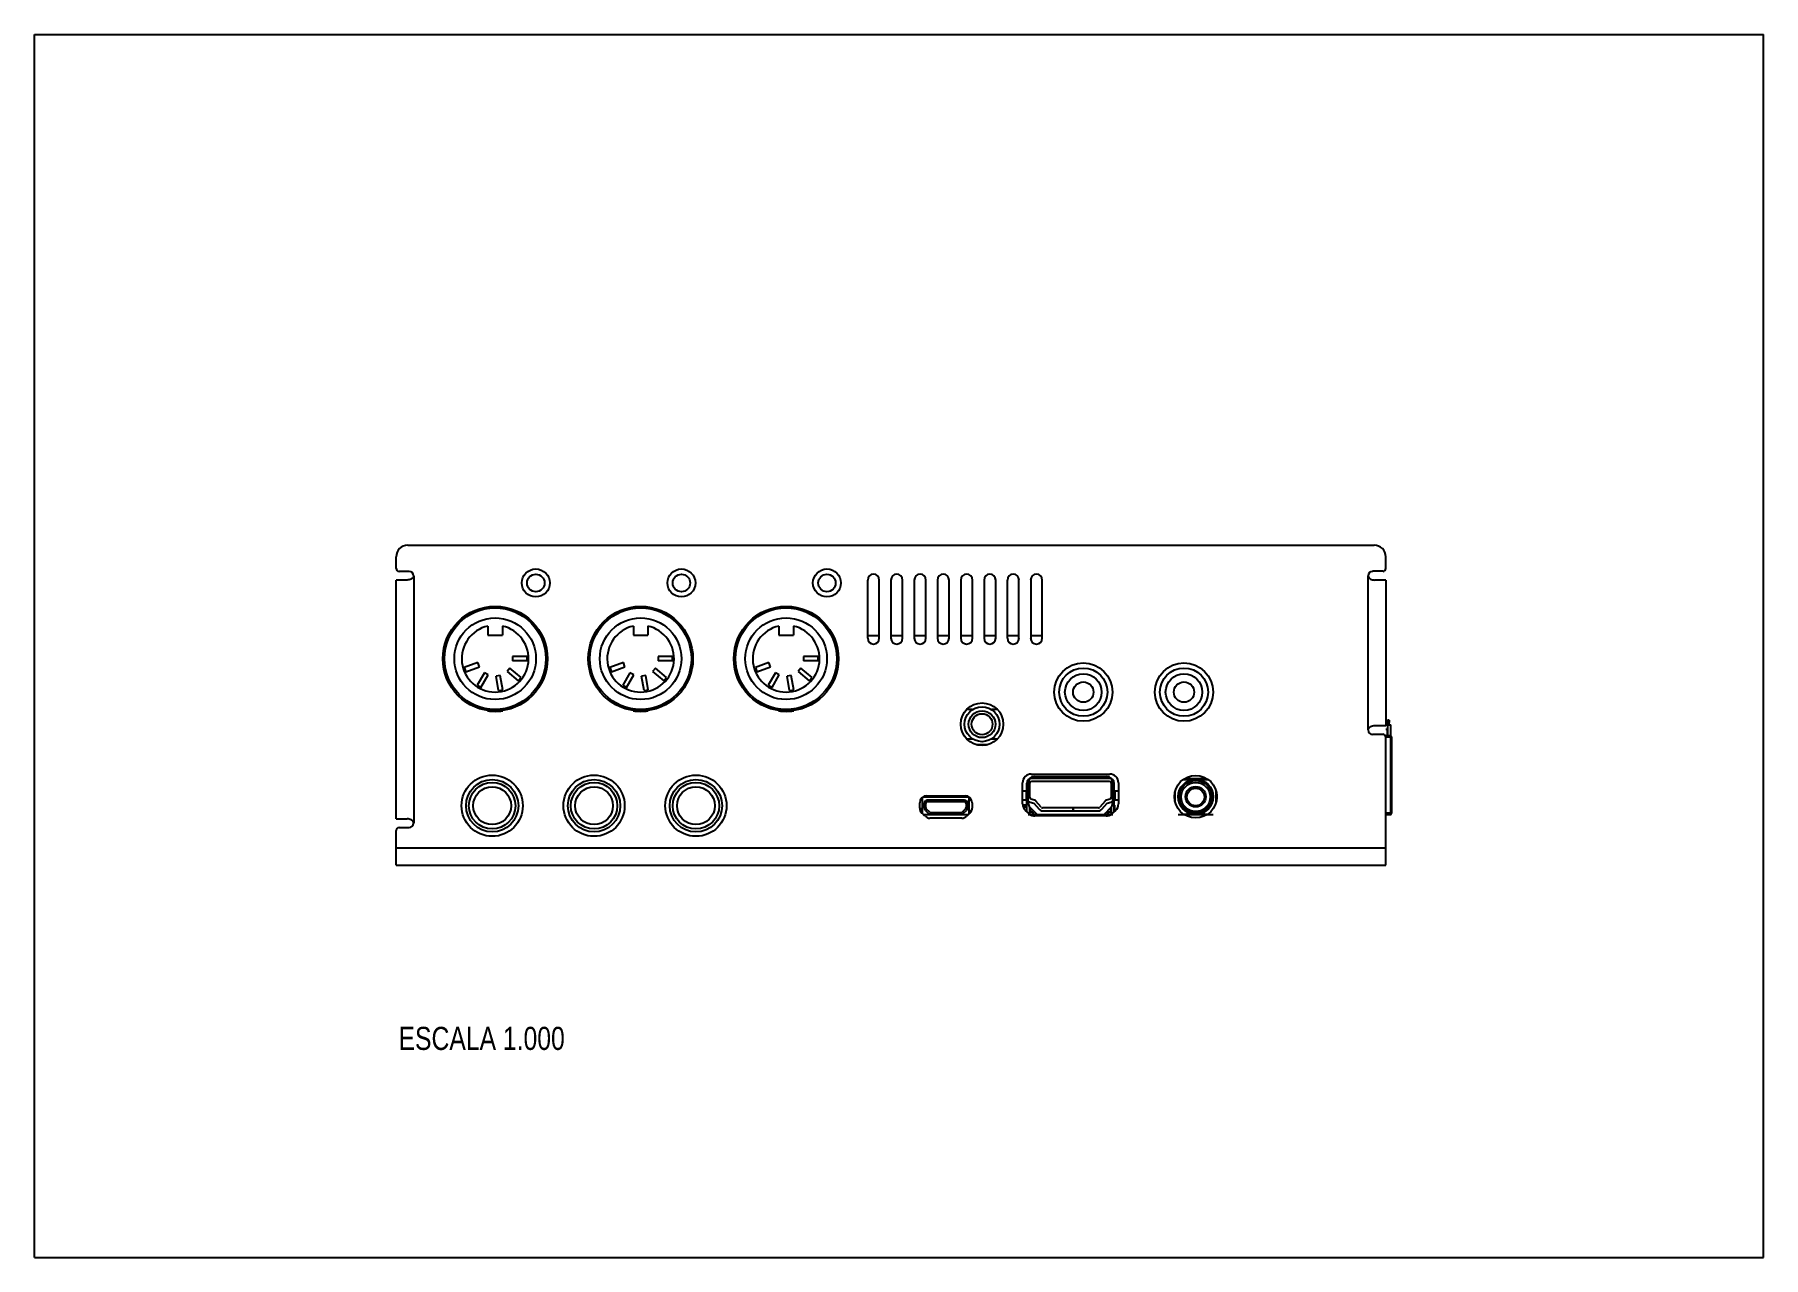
# Model space of a CAD drawing. Header units: inches. Extents: x 0 to 11.7, y 0 to 8.3.
import ezdxf

# ---------------------------------------------------------------- set-up
doc = ezdxf.new("R2010")
doc.units = ezdxf.units.IN
doc.header["$LTSCALE"] = 0.64311
doc.header["$MEASUREMENT"] = 0
doc.layers.get('0').update_dxf_attribs({"linetype": 'CONTINUOUS'})
doc.layers.add('02___PRT_ALL_AXES', color=7, linetype='CONTINUOUS')
doc.styles.get("Standard").update_dxf_attribs({"font": 'txt', "width": 0.8})

msp = doc.modelspace()

# ---------------------------------------------------------------- linework, layer by layer
at = {"color": 7, "linetype": 'CONTINUOUS'}
for p, q in [((0, 0), (0, 8.268)), ((0, 8.268), (11.693, 8.268)), ((11.693, 0), (11.693, 8.268)), ((3.065, 4.269), (3.065, 4.206)), ((3.164, 4.269), (3.164, 4.206)), ((4.05, 4.269), (4.05, 4.206)), ((4.148, 4.269), (4.148, 4.206)), ((5.034, 4.269), (5.034, 4.206)), ((5.132, 4.269), (5.132, 4.206)), ((3.065, 4.206), (3.164, 4.206)), ((4.05, 4.206), (4.148, 4.206)), ((5.034, 4.206), (5.132, 4.206)), ((5.713, 4.202), (5.634, 4.202)), ((5.871, 4.202), (5.792, 4.202)), ((6.028, 4.202), (5.949, 4.202)), ((6.186, 4.202), (6.107, 4.202)), ((6.343, 4.202), (6.264, 4.202)), ((6.501, 4.202), (6.422, 4.202)), ((6.658, 4.202), (6.579, 4.202)), ((6.815, 4.202), (6.737, 4.202)), ((2.999, 4.022), (2.906, 3.988)), ((2.906, 3.988), (2.916, 3.96)), ((2.916, 3.96), (3.009, 3.994)), ((3.009, 3.994), (2.999, 4.022)), ((3.215, 3.984), (3.196, 3.961)), ((3.29, 3.92), (3.215, 3.984)), ((3.233, 4.063), (3.233, 4.033)), ((3.331, 4.063), (3.233, 4.063)), ((3.331, 4.033), (3.233, 4.033)), ((3.331, 4.033), (3.331, 4.063)), ((3.983, 4.022), (3.89, 3.988)), ((3.89, 3.988), (3.901, 3.96)), ((3.901, 3.96), (3.993, 3.994)), ((3.993, 3.994), (3.983, 4.022)), ((4.199, 3.984), (4.18, 3.961)), ((4.274, 3.92), (4.199, 3.984)), ((4.217, 4.063), (4.217, 4.033)), ((4.315, 4.063), (4.217, 4.063)), ((4.315, 4.033), (4.217, 4.033)), ((4.315, 4.033), (4.315, 4.063)), ((4.967, 4.022), (4.875, 3.988)), ((4.875, 3.988), (4.885, 3.96)), ((4.885, 3.96), (4.977, 3.994)), ((4.977, 3.994), (4.967, 4.022)), ((5.183, 3.984), (5.164, 3.961)), ((5.259, 3.92), (5.183, 3.984)), ((5.201, 4.063), (5.201, 4.033)), ((5.3, 4.063), (5.201, 4.063)), ((5.3, 4.033), (5.201, 4.033)), ((5.3, 4.033), (5.3, 4.063)), ((3.043, 3.953), (2.994, 3.868)), ((2.994, 3.868), (3.019, 3.853)), ((3.019, 3.853), (3.068, 3.939)), ((3.068, 3.939), (3.043, 3.953)), ((3.15, 3.935), (3.121, 3.929)), ((3.138, 3.832), (3.121, 3.929)), ((3.167, 3.838), (3.15, 3.935)), ((3.196, 3.961), (3.271, 3.898)), ((3.271, 3.898), (3.29, 3.92)), ((4.027, 3.953), (3.978, 3.868)), ((3.978, 3.868), (4.003, 3.853)), ((4.003, 3.853), (4.053, 3.939)), ((4.053, 3.939), (4.027, 3.953)), ((4.134, 3.935), (4.105, 3.929)), ((4.122, 3.832), (4.105, 3.929)), ((4.151, 3.838), (4.134, 3.935)), ((4.18, 3.961), (4.255, 3.898)), ((4.255, 3.898), (4.274, 3.92)), ((5.011, 3.953), (4.962, 3.868)), ((4.962, 3.868), (4.988, 3.853)), ((4.988, 3.853), (5.037, 3.939)), ((5.037, 3.939), (5.011, 3.953)), ((5.118, 3.935), (5.089, 3.929)), ((5.106, 3.832), (5.089, 3.929)), ((5.135, 3.838), (5.118, 3.935)), ((5.164, 3.961), (5.24, 3.898)), ((5.24, 3.898), (5.259, 3.92)), ((3.138, 3.832), (3.167, 3.838)), ((4.122, 3.832), (4.151, 3.838)), ((5.106, 3.832), (5.135, 3.838)), ((9.162, 3.633), (9.151, 3.633)), ((9.151, 3.617), (9.151, 3.633)), ((9.162, 3.633), (9.162, 3.617)), ((9.17, 3.527), (9.135, 3.527)), ((9.138, 3.601), (9.172, 3.601)), ((9.138, 3.519), (9.178, 3.519)), ((9.139, 3.571), (9.152, 3.571)), ((9.151, 3.621), (9.162, 3.621)), ((9.151, 3.527), (9.151, 3.571)), ((9.151, 3.56), (9.152, 3.56)), ((9.152, 3.527), (9.152, 3.601)), ((9.17, 3.527), (9.17, 2.995)), ((9.172, 3.527), (9.172, 3.601)), ((9.178, 3.519), (9.178, 3.003)), ((6.369, 3.468), (6.447, 3.468)), ((6.711, 3.014), (6.711, 3.207)), ((6.721, 3.07), (6.721, 3.212)), ((6.731, 3.109), (6.731, 3.207)), ((7.27, 3.238), (6.743, 3.238)), ((6.743, 3.219), (7.27, 3.219)), ((6.76, 3.251), (7.252, 3.251)), ((7.282, 3.207), (7.282, 3.109)), ((7.292, 3.07), (7.292, 3.212)), ((7.302, 3.014), (7.302, 3.207)), ((7.782, 3.239), (7.924, 3.239)), ((6.006, 3), (6.006, 3.111)), ((6.008, 3.113), (6.32, 3.113)), ((6.016, 3.07), (6.016, 3.041)), ((6.028, 3.041), (6.028, 3.07)), ((6.29, 3.092), (6.038, 3.092)), ((6.29, 3.08), (6.038, 3.08)), ((6.066, 3.121), (6.066, 3.113)), ((6.086, 3.121), (6.086, 3.113)), ((6.3, 3.07), (6.3, 3.041)), ((6.312, 3.07), (6.312, 3.041)), ((6.322, 3), (6.322, 3.111)), ((6.322, 3.093), (6.336, 3.093)), ((6.711, 3.153), (6.682, 3.153)), ((6.682, 3.093), (6.711, 3.093)), ((6.706, 3.058), (6.682, 3.058)), ((6.711, 3.044), (6.686, 3.044)), ((6.706, 3.044), (6.706, 3.058)), ((6.731, 2.997), (6.731, 3.045)), ((6.733, 3.079), (6.758, 3.072)), ((6.78, 2.995), (6.733, 3.043)), ((6.763, 3.091), (6.739, 3.098)), ((6.758, 3.071), (6.794, 3.031)), ((6.809, 3.044), (6.773, 3.084)), ((7.24, 3.084), (7.204, 3.044)), ((7.219, 3.031), (7.254, 3.071)), ((7.28, 3.043), (7.233, 2.995)), ((7.274, 3.098), (7.249, 3.091)), ((7.255, 3.072), (7.279, 3.079)), ((7.282, 3.045), (7.282, 2.997)), ((7.331, 3.153), (7.302, 3.153)), ((7.302, 3.093), (7.331, 3.093)), ((7.306, 3.058), (7.302, 3.058)), ((7.306, 3.018), (7.306, 3.058)), ((7.711, 3.098), (7.711, 3.133)), ((7.715, 3.077), (7.715, 3.154)), ((7.991, 3.077), (7.991, 3.154)), ((7.995, 3.133), (7.995, 3.098)), ((6.006, 3.034), (5.995, 3.034)), ((5.995, 3.013), (5.995, 3.034)), ((6.011, 2.995), (6.317, 2.995)), ((6.023, 3.025), (6.046, 3.001)), ((6.055, 3.01), (6.031, 3.034)), ((6.062, 3.007), (6.164, 3.007)), ((6.164, 2.995), (6.062, 2.995)), ((6.164, 3.007), (6.164, 2.995)), ((6.165, 3.007), (6.266, 3.007)), ((6.165, 2.995), (6.165, 3.007)), ((6.266, 2.995), (6.165, 2.995)), ((6.297, 3.034), (6.273, 3.01)), ((6.281, 3.001), (6.305, 3.025)), ((6.336, 3.019), (6.322, 3.019)), ((6.335, 3.016), (6.335, 3.019)), ((6.721, 2.995), (6.734, 2.995)), ((6.751, 3.011), (6.731, 3.011)), ((6.734, 2.995), (7.278, 2.995)), ((6.78, 2.995), (6.734, 2.995)), ((6.737, 3.011), (6.737, 3.038)), ((6.751, 3.011), (6.751, 2.995)), ((6.776, 2.999), (6.774, 2.999)), ((6.774, 2.995), (6.774, 2.999)), ((7.024, 3.04), (6.818, 3.04)), ((6.818, 3.02), (7.024, 3.02)), ((7.195, 3.04), (7.024, 3.04)), ((7.024, 3.02), (7.024, 3.04)), ((7.024, 3.04), (7.024, 3.02)), ((7.024, 3.02), (7.195, 3.02)), ((7.278, 2.995), (7.233, 2.995)), ((7.235, 2.995), (7.235, 2.997)), ((7.239, 2.999), (7.237, 2.999)), ((7.239, 2.999), (7.239, 2.995)), ((7.282, 3.011), (7.262, 3.011)), ((7.262, 2.995), (7.262, 3.011)), ((7.276, 3.038), (7.276, 3.011)), ((7.278, 2.995), (7.292, 2.995)), ((7.735, 2.995), (7.776, 2.995)), ((7.776, 2.995), (7.93, 2.995)), ((7.93, 2.995), (7.776, 2.995)), ((7.93, 2.995), (7.971, 2.995)), ((9.178, 3.003), (9.138, 3.003)), ((9.138, 2.995), (9.17, 2.995)), ((9.17, 2.995), (9.172, 2.995)), ((0, 0), (11.693, 0))]:
    msp.add_line(p, q, dxfattribs=at)
at = {"color": 3, "linetype": 'CONTINUOUS'}
for p, q in [((2.524, 4.816), (9.06, 4.816)), ((2.445, 4.658), (2.445, 4.737)), ((9.138, 4.658), (9.138, 4.737)), ((2.445, 2.966), (2.445, 4.58)), ((2.52, 4.58), (2.445, 4.58)), ((2.465, 4.639), (2.534, 4.639)), ((2.564, 4.609), (2.564, 2.936)), ((5.634, 4.58), (5.634, 4.186)), ((5.713, 4.186), (5.713, 4.58)), ((5.792, 4.58), (5.792, 4.186)), ((5.871, 4.186), (5.871, 4.58)), ((5.949, 4.58), (5.949, 4.186)), ((6.028, 4.186), (6.028, 4.58)), ((6.107, 4.58), (6.107, 4.186)), ((6.186, 4.186), (6.186, 4.58)), ((6.264, 4.58), (6.264, 4.186)), ((6.343, 4.186), (6.343, 4.58)), ((6.422, 4.58), (6.422, 4.186)), ((6.501, 4.186), (6.501, 4.58)), ((6.579, 4.58), (6.579, 4.186)), ((6.658, 4.186), (6.658, 4.58)), ((6.737, 4.58), (6.737, 4.186)), ((6.815, 4.186), (6.815, 4.58)), ((9.02, 3.566), (9.02, 4.609)), ((9.119, 4.639), (9.05, 4.639)), ((9.138, 4.58), (9.064, 4.58)), ((9.138, 4.58), (9.138, 3.596)), ((3.064, 3.696), (3.064, 3.698)), ((3.166, 3.698), (3.166, 3.696)), ((4.048, 3.696), (4.048, 3.698)), ((4.15, 3.698), (4.15, 3.696)), ((5.032, 3.696), (5.032, 3.698)), ((5.134, 3.698), (5.134, 3.696)), ((9.119, 3.536), (9.05, 3.536)), ((9.064, 3.596), (9.138, 3.596)), ((9.138, 2.651), (9.138, 3.517)), ((2.445, 2.966), (2.52, 2.966)), ((2.445, 2.651), (2.445, 2.887)), ((2.465, 2.907), (2.534, 2.907)), ((2.445, 2.769), (9.138, 2.769)), ((2.445, 2.651), (9.138, 2.651))]:
    msp.add_line(p, q, dxfattribs=at)
at = {"color": 7, "linetype": 'CONTINUOUS'}
for centre, radius in [((3.115, 4.048), 0.354), ((3.115, 4.048), 0.343), ((4.099, 4.048), 0.354), ((4.099, 4.048), 0.343), ((5.083, 4.048), 0.354), ((5.083, 4.048), 0.343), ((3.115, 4.048), 0.276), ((4.099, 4.048), 0.276), ((5.083, 4.048), 0.276), ((7.093, 3.822), 0.163), ((7.774, 3.822), 0.163), ((7.093, 3.822), 0.124), ((7.093, 3.822), 0.0689), ((7.774, 3.822), 0.124), ((7.774, 3.822), 0.0689), ((6.408, 3.605), 0.0906), ((6.408, 3.605), 0.0709), ((3.095, 3.054), 0.177), ((3.095, 3.054), 0.157), ((3.095, 3.054), 0.128), ((3.784, 3.054), 0.177), ((3.784, 3.054), 0.157), ((3.784, 3.054), 0.128), ((4.473, 3.054), 0.177), ((4.473, 3.054), 0.157), ((4.473, 3.054), 0.128), ((7.853, 3.115), 0.118), ((7.853, 3.115), 0.11), ((7.853, 3.113), 0.0984), ((7.853, 3.115), 0.0689)]:
    msp.add_circle(centre, radius, dxfattribs=at)
at = {"color": 3, "linetype": 'CONTINUOUS'}
for centre, radius, start, end in [((2.524, 4.737), 0.0787, 90, 180), ((9.06, 4.737), 0.0787, 0, 90), ((2.465, 4.658), 0.0197, 180, 270), ((2.534, 4.609), 0.0295, 0, 90), ((5.674, 4.58), 0.0394, 0, 180), ((5.831, 4.58), 0.0394, 0, 180), ((5.989, 4.58), 0.0394, 0, 180), ((6.146, 4.58), 0.0394, 0, 180), ((6.304, 4.58), 0.0394, 0, 180), ((6.461, 4.58), 0.0394, 0, 180), ((6.619, 4.58), 0.0394, 0, 180), ((6.776, 4.58), 0.0394, 0, 180), ((9.05, 4.609), 0.0295, 90, 180), ((9.119, 4.658), 0.0197, 270, 360), ((5.674, 4.186), 0.0394, 180, 360), ((5.831, 4.186), 0.0394, 180, 360), ((5.989, 4.186), 0.0394, 180, 360), ((6.146, 4.186), 0.0394, 180, 360), ((6.304, 4.186), 0.0394, 180, 360), ((6.461, 4.186), 0.0394, 180, 360), ((6.619, 4.186), 0.0394, 180, 360), ((6.776, 4.186), 0.0394, 180, 360), ((3.115, 4.048), 0.356, 261.7411, 278.2589), ((4.099, 4.048), 0.356, 261.7411, 278.2589), ((5.083, 4.048), 0.356, 261.7411, 278.2589), ((9.05, 3.566), 0.0295, 180, 270), ((9.119, 3.517), 0.0197, 0, 90), ((2.534, 2.936), 0.0295, 270, 360), ((2.465, 2.887), 0.0197, 90, 180)]:
    msp.add_arc(centre, radius, start, end, dxfattribs=at)
at = {"color": 7, "linetype": 'CONTINUOUS'}
for centre, radius, start, end in [((3.115, 4.048), 0.226, 102.5559, 77.4441), ((4.099, 4.048), 0.226, 102.5559, 77.4441), ((5.083, 4.048), 0.226, 102.5559, 77.4441), ((9.139, 3.617), 0.0118, 270, 360), ((9.139, 3.617), 0.0236, 317.7647, 360), ((9.17, 3.519), 0.00787, 0, 90), ((6.743, 3.207), 0.0315, 90, 180), ((6.76, 3.212), 0.0394, 90, 180), ((6.743, 3.207), 0.0118, 90, 180), ((7.252, 3.212), 0.0394, 0, 90), ((7.27, 3.207), 0.0315, 0, 90), ((7.27, 3.207), 0.0118, 0, 90), ((6.038, 3.07), 0.0217, 90, 180), ((6.038, 3.041), 0.0217, 180, 225), ((6.038, 3.07), 0.00984, 90, 180), ((6.038, 3.041), 0.00984, 180, 225), ((6.29, 3.07), 0.0217, 0, 90), ((6.29, 3.07), 0.00984, 0, 90), ((6.29, 3.041), 0.00984, 315, 360), ((6.29, 3.041), 0.0217, 315, 360), ((6.743, 3.109), 0.0315, 180, 252.8973), ((6.76, 3.07), 0.0394, 180, 225), ((6.743, 3.109), 0.0118, 180, 252.8573), ((6.757, 3.07), 0.00197, 41.3478, 72.8973), ((6.757, 3.07), 0.0217, 41.3478, 72.8973), ((6.818, 3.051), 0.0118, 221.3478, 270), ((7.195, 3.051), 0.0118, 270, 318.6522), ((7.256, 3.07), 0.0217, 107.1027, 138.6522), ((7.256, 3.07), 0.00197, 107.1027, 138.6522), ((7.27, 3.109), 0.0118, 287.1427, 360), ((7.27, 3.109), 0.0315, 287.1027, 360), ((7.252, 3.07), 0.0394, 315, 360), ((7.853, 3.113), 0.118, 179.4812, 0.399), ((6.062, 3.017), 0.0217, 225, 270), ((6.062, 3.017), 0.00984, 225, 270), ((6.266, 3.017), 0.00984, 270, 315), ((6.266, 3.017), 0.0217, 270, 315), ((6.818, 3.051), 0.0315, 221.3478, 270), ((7.195, 3.051), 0.0315, 270, 318.6522), ((9.17, 3.003), 0.00787, 270, 360)]:
    msp.add_arc(centre, radius, start, end, dxfattribs=at)
at = {"color": 3, "linetype": 'CONTINUOUS'}
for points in [[(2.564, 4.609), (2.564, 4.607), (2.563, 4.602), (2.559, 4.595), (2.553, 4.59), (2.545, 4.585), (2.534, 4.581), (2.524, 4.58), (2.52, 4.58)], [(9.02, 4.609), (9.02, 4.607), (9.021, 4.602), (9.025, 4.595), (9.03, 4.59), (9.038, 4.585), (9.05, 4.581), (9.059, 4.58), (9.064, 4.58)], [(9.02, 3.566), (9.02, 3.568), (9.021, 3.573), (9.025, 3.58), (9.03, 3.585), (9.038, 3.59), (9.05, 3.594), (9.059, 3.596), (9.064, 3.596)], [(2.564, 2.936), (2.564, 2.939), (2.563, 2.943), (2.559, 2.95), (2.553, 2.955), (2.545, 2.96), (2.534, 2.964), (2.524, 2.966), (2.52, 2.966)]]:
    msp.add_open_spline(points, degree=3, knots=[0, 0, 0, 0, 0.127196, 0.254494, 0.381698, 0.508504, 0.758239, 1, 1, 1, 1], dxfattribs=at)
at = {"layer": '02___PRT_ALL_AXES', "color": 7, "linetype": 'CONTINUOUS'}
for p, q in [((6.343, 3.704), (6.304, 3.704)), ((6.512, 3.704), (6.473, 3.704)), ((6.304, 3.507), (6.343, 3.507)), ((6.473, 3.507), (6.512, 3.507)), ((7.769, 3.231), (7.834, 3.231)), ((7.872, 3.231), (7.937, 3.231)), ((6.045, 3.113), (6.045, 3.121)), ((6.108, 3.113), (6.108, 3.121)), ((6.145, 3.113), (6.145, 3.121)), ((6.208, 3.113), (6.208, 3.121)), ((6.245, 3.113), (6.245, 3.121)), ((6.308, 3.113), (6.308, 3.119)), ((6.708, 3.093), (6.708, 3.153)), ((7.308, 3.093), (7.308, 3.153))]:
    msp.add_line(p, q, dxfattribs=at)
at = {"layer": '02___PRT_ALL_AXES', "color": 3, "linetype": 'CONTINUOUS'}
for p, q in [((6.682, 3.066), (6.682, 3.209)), ((6.741, 3.268), (7.272, 3.268)), ((7.331, 3.209), (7.331, 3.066)), ((5.987, 3.038), (5.987, 3.074)), ((6.034, 3.121), (6.294, 3.121)), ((6.341, 3.074), (6.341, 3.038)), ((6.022, 2.983), (6.001, 3.005)), ((6.272, 2.97), (6.056, 2.97)), ((6.327, 3.005), (6.306, 2.983)), ((6.728, 2.999), (6.703, 3.021)), ((7.247, 2.985), (6.766, 2.985)), ((7.31, 3.021), (7.284, 2.999))]:
    msp.add_line(p, q, dxfattribs=at)
at = {"layer": '02___PRT_ALL_AXES', "color": 7, "linetype": 'CONTINUOUS'}
for centre, radius in [((3.39, 4.56), 0.0945), ((3.39, 4.56), 0.0591), ((4.375, 4.56), 0.0945), ((4.375, 4.56), 0.0591), ((5.359, 4.56), 0.0945), ((5.359, 4.56), 0.0591), ((6.408, 3.605), 0.118), ((7.853, 3.113), 0.0591)]:
    msp.add_circle(centre, radius, dxfattribs=at)
at = {"layer": '02___PRT_ALL_AXES', "color": 3, "linetype": 'CONTINUOUS'}
for centre, radius in [((7.093, 3.822), 0.197), ((7.774, 3.822), 0.197), ((6.408, 3.605), 0.144), ((3.095, 3.054), 0.207), ((3.784, 3.054), 0.207), ((4.473, 3.054), 0.207), ((7.853, 3.115), 0.144)]:
    msp.add_circle(centre, radius, dxfattribs=at)
for centre, radius, start, end in [((6.741, 3.209), 0.0591, 90, 180), ((7.272, 3.209), 0.0591, 0, 90), ((6.034, 3.074), 0.0472, 90, 180), ((6.294, 3.074), 0.0472, 0, 90), ((6.741, 3.066), 0.0591, 180, 230), ((7.272, 3.066), 0.0591, 310, 360), ((6.034, 3.038), 0.0472, 180, 225), ((6.056, 3.017), 0.0472, 225, 270), ((6.272, 3.017), 0.0472, 270, 315), ((6.294, 3.038), 0.0472, 315, 360), ((6.766, 3.044), 0.0591, 230, 270), ((7.247, 3.044), 0.0591, 270, 310)]:
    msp.add_arc(centre, radius, start, end, dxfattribs=at)

# ---------------------------------------------------------------- texts
at = {"color": 2, "linetype": 'CONTINUOUS', "insert": (3.586, 1.559), "char_height": 0.15625, "width": 1.5, "attachment_point": 3, "line_spacing_factor": 0.9}
msp.add_mtext('ESCALA 1.000', dxfattribs=at)

doc.saveas('drawing.dxf')
